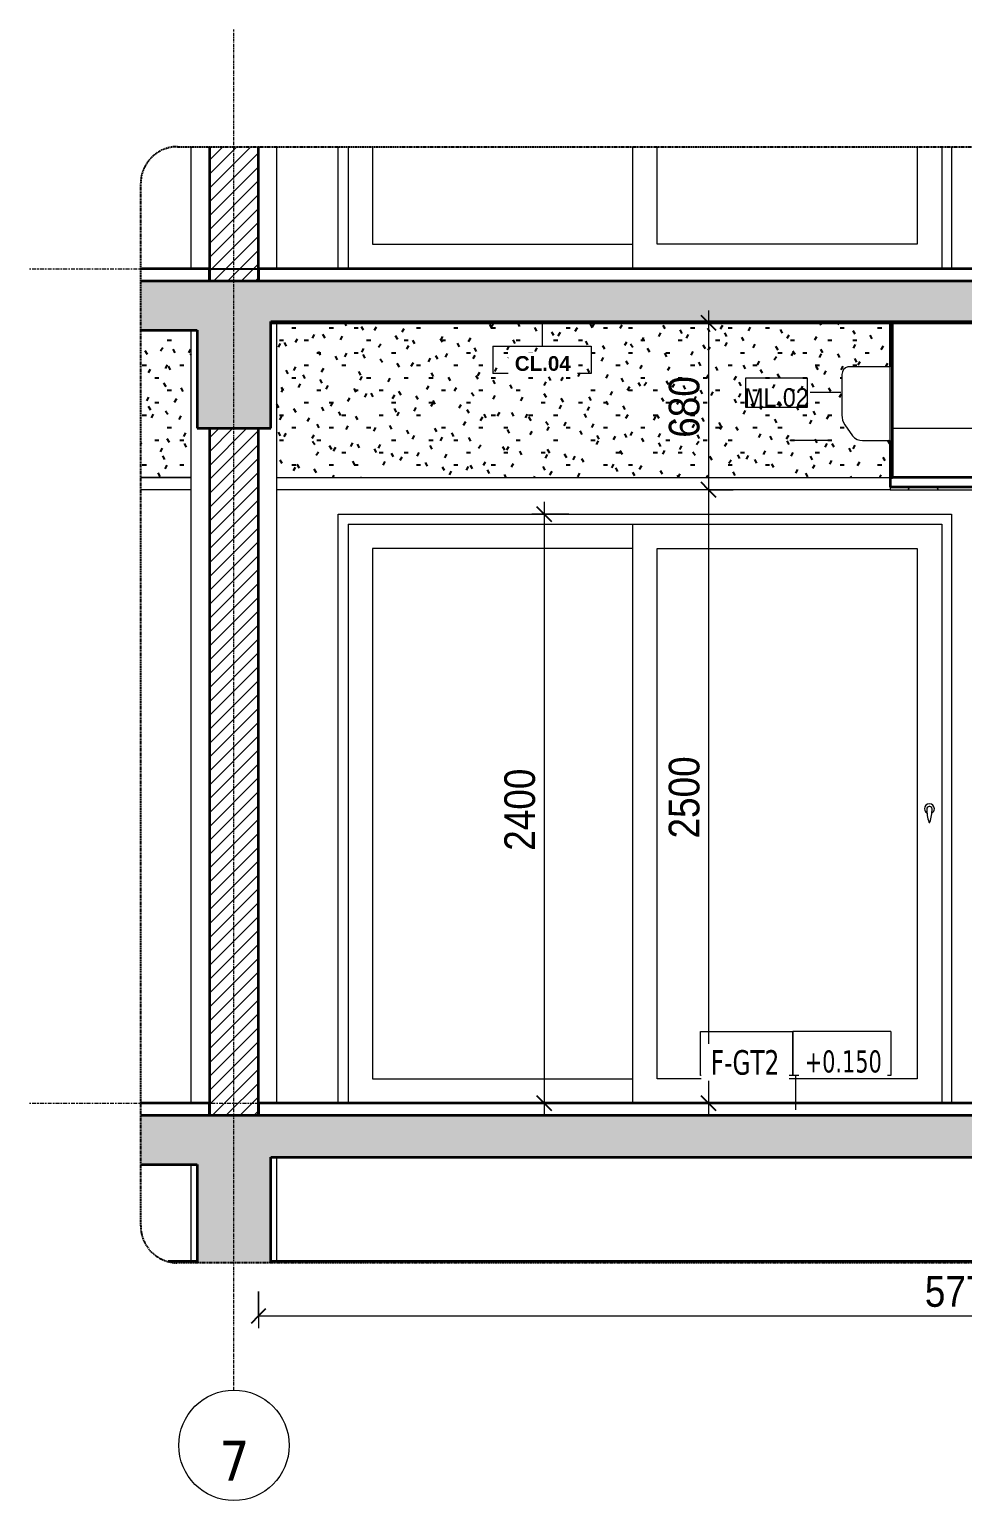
# Model space of a CAD drawing. Header units: millimetres. Extents: x 66631 to 260610, y 416 to 78637.
# Drawn here: x 133865 to 137668, y 581 to 6575 of the extents above; entities that cross this region are included whole.
import ezdxf

# ---------------------------------------------------------------- set-up
doc = ezdxf.new("R2010")
doc.units = ezdxf.units.MM
for name, pattern in [('Centre', [31.75, 6.35, -4.7625, 15.875, -4.7625]), ('Grid Line', [22.225, 12.7, -3.175, 3.175, -3.175]), ('Hidden', [7.14375, 4.7625, -2.38125])]:
    doc.linetypes.add(name, pattern=pattern)
for name, color, linetype, lineweight in [('0-5', 130, 'Continuous', 5), ('A-ANNO-DIMS', 211, 'Continuous', 9), ('A-ANNO-DIMS-50', 211, 'Continuous', 9), ('A-CLNG', 13, 'Continuous', 18), ('A-CLNG-1', 250, 'Continuous', 35), ('A-CLNG-2', 7, 'Continuous', 18), ('A-CLNG-FNSH-1', 7, 'Continuous', 18), ('A-CLNG-IDEN', 151, 'Continuous', 9), ('A-CLNG-PATT-1', 7, 'Continuous', 18), ('A-CLNG-PATT-2', 31, 'Continuous', 25), ('A-CLNG-PATT-3', 13, 'Continuous', 18), ('A-DETL-GENF', 92, 'Continuous', 18), ('A-DETL-GENF-4', 92, 'Hidden', 25), ('A-DETL-GENF-5', 9, 'Continuous', 18), ('A-DETL-MEDM', 33, 'Continuous', 35), ('A-DOOR', 31, 'Continuous', 18), ('A-DOOR-FRAM-1', 31, 'Continuous', 18), ('A-DOOR-GLAZ-1', 31, 'Continuous', 18), ('A-FLOR-FNSH-1', 250, 'Continuous', 35), ('A-FLOR-IDEN', 11, 'Continuous', 9), ('A-FLOR-LEVL-2', 51, 'Centre', 9), ('A-FLOR-PATT-1', 253, 'Continuous', 18), ('A-WALL', 113, 'Continuous', 18), ('A-WALL-2', 250, 'Continuous', 35), ('A-WALL-PATT-2', 111, 'Continuous', 18), ('M-EQPM', 50, 'Continuous', 18), ('M-EQPM-2', 7, 'Continuous', 18), ('M-EQPM-3', 50, 'Continuous', 25), ('M-EQPM-IDEN', 50, 'Continuous', 9), ('S-BEAM-2', 7, 'Continuous', 18), ('S-COLS-9', 7, 'Continuous', 18), ('S-GRID-1', 1, 'Grid Line', 9), ('S-GRID-IDEN', 1, 'Continuous', 9)]:
    doc.layers.add(name, color=color, linetype=linetype, lineweight=lineweight)
doc.styles.add('Arial_2', font='arial.ttf', dxfattribs={"width": 0.9, "height": 75})
doc.styles.add('Arial_B_3', font='arialbd.ttf', dxfattribs={"height": 60})
doc.styles.add('Tahoma', font='tahoma.ttf', dxfattribs={"width": 0.8, "height": 100})
doc.styles.add('Tahoma_1', font='tahoma.ttf', dxfattribs={"width": 0.8, "height": 90})
doc.styles.add('Tahoma_B', font='tahomabd.ttf', dxfattribs={"height": 162.5})
doc.styles.add('UTM Avo', font='', dxfattribs={"width": 0.9, "height": 125})
doc.styles.get('UTM Avo').set_extended_font_data('UTM Avo')
doc.dimstyles.new('1_Dim_chi_tiet_2_5', dxfattribs={"dimscale": 304.8, "dimtxt": 124.912619, "dimasz": 0.19685, "dimexe": 0.164042, "dimexo": 0.0625, "dimgap": 0.016404, "dimtad": 1, "dimdec": 0, "dimrnd": 5, "dimzin": 0, "dimdsep": 46, "dimtxsty": 'UTM Avo', "dimblk1": 'OBLIQUE', "dimblk2": 'OBLIQUE', "dimsah": 1, "dimcen": 0.09, "dimdle": 0.164042, "dimazin": 0, "dimtfac": 1, "dimtdec": 4, "dimtix": 1, "dimtmove": 0, "dimatfit": 3, "dimfxl": 0.328084, "dimfxlon": 1, "dimtvp": 1, "dimtolj": 1, "dimtzin": 0, "dimarcsym": 2})
pattern_1 = [(50, (73567.88, 15875), (364.368, -31.878), [38.1, -419.1]), (355, (73567.88, 15875), (-70.486, 382.113), [30.48, -335.28]), (100.451, (73598.24, 15872.34), (293.885, 350.233), [32.38, -356.18]), (46.184, (73567.88, 15976.6), (542.158, -84.086), [57.15, -628.65]), (96.636, (73613.05, 15969.6), (474.805, 494.855), [48.57, -534.27]), (351.184, (73567.9, 15976.6), (474.81, 494.85), [45.72, -502.92]), (21, (73618.68, 15951.2), (303.2285, -204.5305), [38.1, -419.1]), (326, (73618.68, 15951.2), (123.604, 368.376), [30.48, -335.28]), (71.451, (73643.95, 15934.16), (426.834, 163.843), [32.38, -356.18]), (37.5, (73567.88, 15875), (6.1766, 169.1102), [3.353, -327.863, 3.353, -337.007, -336.55]), (37.5, (73567.88, 15875), (6.1766, 169.1102), [-671.576, 3.353, -333.197]), (7.5, (73567.88, 15875), (133.639, 200.3615), [3.353, -190.703, 3.353, -320.243, -128.27]), (7.5, (73567.88, 15875), (133.639, 200.3615), [-517.652, 3.353, -124.917]), (327.5, (73454.59, 15875), (271.1818, -11.4584), [3.353, -123.647, 3.353, -392.887, -525.78]), (327.5, (73454.59, 15875), (271.1818, -11.4584), [-523.24, 3.353, -522.427]), (317.5, (73403.8, 15875), (296.2585, 50.853), [3.353, -161.747, 3.353, -259.791, -373.38]), (317.5, (73403.8, 15875), (296.2585, 50.853), [-428.244, 3.353, -370.027]), (45, (73567.88, 15875), (-125.7236, 125.7236), []), (45, (73567.88, 16065.5), (-125.7236, 125.7236), [])]
pattern_2 = [(0, (73567.876, 15875), (203.2, 50.8), [16.764, -135.636, 16.764, -135.636, -812.8]), (0, (73567.876, 15875), (203.2, 50.8), [-304.8, 16.764, -288.036, 16.764, -135.636, -355.6]), (0, (73567.876, 15875), (203.2, 50.8), [-762, 16.764, -84.836, 16.764, -237.236]), (120, (73644.076, 15900.4), (-145.5941, 150.57636), [16.764, -135.636, 16.764, -135.636, -812.8]), (120, (73644.076, 15900.4), (-145.5941, 150.57636), [-304.8, 16.764, -288.036, 16.764, -135.636, -355.6]), (120, (73644.076, 15900.4), (-145.5941, 150.57636), [-762, 16.764, -84.836, 16.764, -237.236]), (240, (73669.476, 16002), (-57.6059, -201.37636), [16.764, -135.636, 16.764, -135.636, -812.8]), (240, (73669.476, 16002), (-57.6059, -201.37636), [-304.8, 16.764, -288.036, 16.764, -135.636, -355.6]), (240, (73669.476, 16002), (-57.6059, -201.37636), [-762, 16.764, -84.836, 16.764, -237.236])]
pattern_3 = [(45, (139113.61, 15875), (-28.28427, 28.28427), [])]
pattern_4 = [(50, (139113.6, 15875), (364.368, -31.878), [38.1, -419.1]), (355, (139113.6, 15875), (-70.486, 382.113), [30.48, -335.28]), (100.451, (139143.98, 15872.34), (293.885, 350.233), [32.38, -356.18]), (46.184, (139113.6, 15976.6), (542.158, -84.086), [57.15, -628.65]), (96.636, (139158.8, 15969.6), (474.805, 494.855), [48.57, -534.27]), (351.184, (139113.6, 15976.6), (474.81, 494.85), [45.72, -502.92]), (21, (139164.4, 15951.2), (303.2285, -204.5305), [38.1, -419.1]), (326, (139164.4, 15951.2), (123.604, 368.376), [30.48, -335.28]), (71.451, (139189.68, 15934.16), (426.834, 163.843), [32.38, -356.18]), (37.5, (139113.61, 15875), (6.1766, 169.1102), [3.353, -327.863, 3.353, -337.007, -336.55]), (37.5, (139113.61, 15875), (6.1766, 169.1102), [-671.576, 3.353, -333.197]), (7.5, (139113.61, 15875), (133.6389, 200.3615), [3.353, -190.703, 3.353, -320.243, -128.27]), (7.5, (139113.61, 15875), (133.6389, 200.3615), [-517.652, 3.353, -124.917]), (327.5, (139000.33, 15875), (271.1818, -11.4584), [3.353, -123.647, 3.353, -392.887, -525.78]), (327.5, (139000.33, 15875), (271.1818, -11.4584), [-523.24, 3.353, -522.427]), (317.5, (138949.53, 15875), (296.2585, 50.853), [3.353, -161.747, 3.353, -259.791, -373.38]), (317.5, (138949.53, 15875), (296.2585, 50.853), [-428.244, 3.353, -370.027]), (45, (139113.61, 15875), (-125.7236, 125.7236), []), (45, (139113.61, 16065.5), (-125.7236, 125.7236), [])]

# ---------------------------------------------------------------- blocks, each defined once
blk = doc.blocks.new('NCV_TKTC_KET CAU_rvt-6-TKCS_CĂN HỘ LOẠI 1B - MẶT CẮT 5')
at = {"layer": 'A-FLOR-PATT-1'}
h = blk.add_hatch(dxfattribs=at)
h.set_pattern_fill('FP_16', color=256, style=0, pattern_type=2)
h.set_pattern_definition(pattern_1)
h.paths.add_polyline_path([(73327.6, 5380), (74052.6, 5380), (74052.6, 5385), (69302.6, 5385), (69302.6, 5380), (73233.7, 5380)])
h = blk.add_hatch(dxfattribs=at)
h.set_pattern_fill('FP_16', color=256, style=0, pattern_type=2)
h.set_pattern_definition(pattern_1)
h.paths.add_polyline_path([(73327.6, 5380), (74052.6, 5380), (74052.6, 5385), (69302.6, 5385), (69302.6, 5380), (73233.7, 5380)])
at = {"layer": 'A-FLOR-FNSH-1'}
blk.add_line((69302.6, 5380), (74052.6, 5380), dxfattribs=at)
at = {"layer": 'S-BEAM-2'}
blk.add_line((71837.6, 4950), (72227.6, 4950), dxfattribs=at)
at = {"layer": 'S-COLS-9'}
for p, q in [((68977.6, 5600), (68977.6, 6097.5)), ((69327.6, 5600), (69327.6, 6097.5)), ((68977.6, 2200), (68977.6, 5350)), ((69327.6, 2200), (69327.6, 5380)), ((69327.6, 1555), (69327.6, 1980)), ((68977.6, 1555), (68977.6, 1950))]:
    blk.add_line(p, q, dxfattribs=at)
blk = doc.blocks.new('NCV_TKTC_TANG 2_rvt-5-TKCS_CĂN HỘ LOẠI 1B - MẶT CẮT 5')
at = {"layer": 'A-FLOR-FNSH-1'}
for p, q in [((69052.6, 5600), (68772.6, 5600)), ((69052.6, 5550), (69052.6, 5600)), ((75552.6, 5600), (69252.5, 5600)), ((69252.5, 5600), (69252.5, 5550))]:
    blk.add_line(p, q, dxfattribs=at)
blk = doc.blocks.new('CL_01-VÁCH DỰNG THẠCH CAO CĂN HỘ LOẠI 1-11B - CL_01-VÁCH DỰNG THẠCH CAO CĂN HỘ LOẠI 1-11-821613-TKCS_CĂN HỘ LOẠI 1B - MẶT CẮT 5')
at = {"layer": 'A-CLNG-PATT-2'}
h = blk.add_hatch(dxfattribs=at)
h.set_pattern_fill('FP_17', color=256, style=0, pattern_type=2)
h.set_pattern_definition(pattern_2)
h.paths.add_polyline_path([(68772.564287, 4750), (68977.564287, 4750), (68977.564287, 5350), (68772.564287, 5350), (68772.564287, 4950)])
at = {"layer": 'A-CLNG-2'}
blk.add_line((68977.564287, 4750), (68772.564287, 4750), dxfattribs=at)
blk = doc.blocks.new('CL_01-VÁCH DỰNG THẠCH CAO CĂN HỘ LOẠI 1-11D - CL_01-VÁCH DỰNG THẠCH CAO CĂN HỘ LOẠI 1-11-821661-TKCS_CĂN HỘ LOẠI 1B - MẶT CẮT 5')
at = {"layer": 'A-CLNG-PATT-2'}
h = blk.add_hatch(dxfattribs=at)
h.set_pattern_fill('FP_17', color=256, style=0, pattern_type=2)
h.set_pattern_definition(pattern_2)
h.paths.add_polyline_path([(69327.6, 4750), (71827.6, 4750), (71827.6, 4900), (71715.2, 4900), (71703.6, 4901.3), (71692.6, 4905), (71682.6, 4911.1), (71674.2, 4919.1), (71642.2, 4964.8), (71633.6, 4983.6), (71630.2, 5004.1), (71630.2, 5170), (71631.8, 5178.2), (71635.4, 5185.7), (71640.8, 5192.1), (71647.6, 5197), (71655.4, 5200), (71827.6, 5200), (71827.6, 5380), (69327.6, 5380), (69327.6, 4950)])
at = {"layer": 'A-CLNG-1'}
for p, q in [((71837.6, 5380), (71827.6, 5380)), ((71827.6, 5380), (71827.6, 5200)), ((71837.6, 4750), (71837.6, 5380)), ((71827.6, 4900), (71827.6, 4750)), ((71827.6, 4750), (71837.6, 4750))]:
    blk.add_line(p, q, dxfattribs=at)
blk = doc.blocks.new('Air_Conditioner_on_wall_20381 - Air_Conditioner_on_wall_20381-806652-TKCS_CĂN HỘ LOẠI 1B - MẶT CẮT 5')
at = {"layer": 'M-EQPM-2'}
for p, q in [((71630.2, 5170), (71630.2, 5004.1)), ((71827.6, 5200), (71655.4, 5200)), ((71827.6, 4900), (71827.6, 5200)), ((71642.2, 4964.8), (71674.2, 4919.1)), ((71448.4, 4900), (71418.5, 4900)), ((71448.4, 4900), (71418.5, 4900)), ((71576.7, 4900), (71418.5, 4900)), ((71448.4, 4900), (71418.5, 4900)), ((71448.4, 4900), (71418.5, 4900)), ((71576.7, 4900), (71418.5, 4900)), ((71448.4, 4900), (71418.5, 4900)), ((71448.4, 4900), (71418.5, 4900)), ((71576.7, 4900), (71418.5, 4900)), ((71448.4, 4900), (71418.5, 4900)), ((71448.4, 4900), (71418.5, 4900)), ((71576.7, 4900), (71418.5, 4900)), ((71715.2, 4900), (71827.6, 4900))]:
    blk.add_line(p, q, dxfattribs=at)
for centre, radius, start, end in [((71663.3, 5167.8), 33.1, 103.79441, 176.20559), ((71709.5, 5006.8), 79.3, 181.97392, 211.97392), ((71715.2, 4953.6), 53.6, 220.01668, 269.98332)]:
    blk.add_arc(centre, radius, start, end, dxfattribs=at)
blk = doc.blocks.new('NCV_TKTC_TANG 1_rvt-5-TKCS_CĂN HỘ LOẠI 1B - MẶT CẮT 5')
at = {"layer": 'A-CLNG-PATT-1'}
h = blk.add_hatch(dxfattribs=at)
h.set_pattern_fill('FP_19', color=256, style=0, pattern_type=2)
h.set_pattern_definition([(0, (73567.88, 15875), (406.4, 101.6), [16.764, -288.036, 16.764, -288.036, -1625.6]), (0, (73567.88, 15875), (406.4, 101.6), [-609.6, 16.764, -592.836, 16.764, -288.036, -711.2]), (0, (73567.88, 15875), (406.4, 101.6), [-1524, 16.764, -186.436, 16.764, -491.236]), (120, (73720.28, 15925.8), (-291.1882, 301.1527), [16.764, -288.036, 16.764, -288.036, -1625.6]), (120, (73720.28, 15925.8), (-291.1882, 301.1527), [-609.6, 16.764, -592.836, 16.764, -288.036, -711.2]), (120, (73720.28, 15925.8), (-291.1882, 301.1527), [-1524, 16.764, -186.436, 16.764, -491.236]), (240, (73771.08, 16129), (-115.2118, -402.7527), [16.764, -288.036, 16.764, -288.036, -1625.6]), (240, (73771.08, 16129), (-115.2118, -402.7527), [-609.6, 16.764, -592.836, 16.764, -288.036, -711.2]), (240, (73771.08, 16129), (-115.2118, -402.7527), [-1524, 16.764, -186.436, 16.764, -491.236])])
h.paths.add_polyline_path([(72077.6, 4700), (72227.6, 4700), (72227.6, 4710), (71827.6, 4710), (71827.6, 4700), (71952.8, 4700)])
at = {"layer": 'A-CLNG-1'}
for p, q in [((72177.9, 4750), (71827.6, 4750)), ((71827.6, 4750), (71827.6, 4710)), ((72227.6, 4710), (71827.6, 4710))]:
    blk.add_line(p, q, dxfattribs=at)
at = {"layer": 'A-CLNG-2'}
for p, q in [((68772.6, 4750), (68977.6, 4750)), ((69327.6, 4750), (71827.6, 4750)), ((68977.6, 4700), (68772.6, 4700)), ((71827.6, 4700), (69327.6, 4700))]:
    blk.add_line(p, q, dxfattribs=at)
at = {"layer": 'A-CLNG-FNSH-1'}
for p, q in [((71827.6, 4710), (71827.6, 4700)), ((71827.6, 4700), (72227.6, 4700))]:
    blk.add_line(p, q, dxfattribs=at)
at = {"layer": 'A-FLOR-FNSH-1'}
for p, q in [((69052.6, 2200), (68772.6, 2200)), ((69052.6, 2150), (69052.6, 2200)), ((75027.6, 2200), (69252.6, 2200)), ((69252.6, 2200), (69252.6, 2150))]:
    blk.add_line(p, q, dxfattribs=at)
at = {"layer": 'A-CLNG'}
for name in ['CL_01-VÁCH DỰNG THẠCH CAO CĂN HỘ LOẠI 1-11B - CL_01-VÁCH DỰNG THẠCH CAO CĂN HỘ LOẠI 1-11-821613-TKCS_CĂN HỘ LOẠI 1B - MẶT CẮT 5', 'CL_01-VÁCH DỰNG THẠCH CAO CĂN HỘ LOẠI 1-11D - CL_01-VÁCH DỰNG THẠCH CAO CĂN HỘ LOẠI 1-11-821661-TKCS_CĂN HỘ LOẠI 1B - MẶT CẮT 5']:
    blk.add_blockref(name, (0, 0), dxfattribs=at)
at = {"layer": 'M-EQPM'}
blk.add_blockref('Air_Conditioner_on_wall_20381 - Air_Conditioner_on_wall_20381-806652-TKCS_CĂN HỘ LOẠI 1B - MẶT CẮT 5', (0, 0), dxfattribs=at)
blk = doc.blocks.new('DEG_02-DEG_03 - DEG_02-2500x2400mm-CỬA ĐI 02 CÁNH TRƯỢT-625766-TKCS_CĂN HỘ LOẠI 1B - MẶT CẮT 5')
at = {"layer": 'A-DOOR'}
for p, q in [((70777.6, 4560), (70777.6, 2200)), ((70877.6, 4460), (71937.6, 4460)), ((70877.6, 2300), (70877.6, 4460)), ((71937.6, 4460), (71937.6, 2300)), ((71937.6, 2300), (70877.6, 2300))]:
    blk.add_line(p, q, dxfattribs=at)
at = {"layer": 'A-DOOR', "flags": 128}
blk.add_lwpolyline([(71989.1, 3408.7), (71988.4, 3408.7), (71986.9, 3408.7), (71986.1, 3408.7), (71986.1, 3408.7)], dxfattribs=at)
at = {"layer": 'A-DOOR'}
for centre, radius, start, end in [((71987.6, 3400), 20, 0, 180), ((71987.6, 3400), 20, 180, 240), ((71986.1, 3399.2), 9.45, 90, 180), ((72141.4, 3399.2), 164.8, 180, 199.13397), ((71989.1, 3399.2), 9.45, 0, 90), ((71833.8, 3399.2), 164.8, 340.86603, 0), ((71987.6, 3400), 20, 300, 0), ((71987.9, 3346), 2.34, 199.13397, 261.03098), ((71987.2, 3346), 2.34, 278.96902, 340.86603)]:
    blk.add_arc(centre, radius, start, end, dxfattribs=at)
at = {"layer": 'A-DOOR-FRAM-1'}
for p, q in [((69617.6, 4560), (69617.6, 2200)), ((69617.6, 4560), (72037.6, 4560)), ((72037.6, 4560), (72037.6, 2200))]:
    blk.add_line(p, q, dxfattribs=at)
at = {"layer": 'A-DOOR-GLAZ-1'}
for p, q in [((69717.6, 4460), (69717.6, 2300)), ((70777.6, 4460), (69717.6, 4460)), ((69717.6, 2300), (70777.6, 2300))]:
    blk.add_line(p, q, dxfattribs=at)
blk = doc.blocks.new('DEG_02-DEG_03 - DEG_02-2500x2400mm-CỬA ĐI 02 CÁNH TRƯỢT-V79-TKCS_CĂN HỘ LOẠI 1B - MẶT CẮT 5')
at = {"layer": 'A-DOOR'}
for p, q in [((70777.6, 6097.5), (70777.6, 5600)), ((70877.6, 5700), (70877.6, 6097.5)), ((71937.6, 6097.5), (71937.6, 5700)), ((71937.6, 5700), (70877.6, 5700))]:
    blk.add_line(p, q, dxfattribs=at)
at = {"layer": 'A-DOOR-FRAM-1'}
for p, q in [((69617.6, 6097.5), (69617.6, 5600)), ((72037.6, 6097.5), (72037.6, 5600))]:
    blk.add_line(p, q, dxfattribs=at)
at = {"layer": 'A-DOOR-GLAZ-1'}
for p, q in [((69717.6, 6097.5), (69717.6, 5700)), ((69717.6, 5700), (70777.6, 5700))]:
    blk.add_line(p, q, dxfattribs=at)
blk = doc.blocks.new('TKTC_XREF_251221_MB TANG 2-7 - TKTC_XREF_251221_MB TANG 2-7-2039446-TKCS_CĂN HỘ LOẠI 1B - MẶT CẮT 5')
at = {"layer": 'M-EQPM-3'}
blk.add_line((68772.6, 5600), (74627.6, 5600), dxfattribs=at)
blk = doc.blocks.new('BORDER VIEW - BORDER VIEW-2576918-TKCS_CĂN HỘ LOẠI 1B - MẶT CẮT 5')
at = {"layer": 'A-DETL-GENF-4'}
for p, q in [((68922.6, 6097.5), (77577.6, 6097.5)), ((68772.6, 1700), (68772.6, 5947.5)), ((77577.6, 1550), (68922.6, 1550))]:
    blk.add_line(p, q, dxfattribs=at)
for centre, start, end in [((68922.6, 5947.5), 90, 180), ((68922.6, 1700), 180, 270)]:
    blk.add_arc(centre, 150, start, end, dxfattribs=at)
blk = doc.blocks.new('Grid - M_Grid Head - Circle-353313-TKCS_CĂN HỘ LOẠI 1B - MẶT CẮT 5')
at = {"layer": 'S-GRID-IDEN'}
blk.add_circle((69152.6, 806.2), 225, dxfattribs=at)
blk = doc.blocks.new('DIMBLOCK98-TKCS_CĂN HỘ LOẠI 1B - MẶT CẮT 5')
at = {"layer": 'A-ANNO-DIMS-50'}
for p, q in [((134798.3, 1433.3), (134798.3, 1283.3)), ((134798.3, 1333.3), (134798.3, 1433.3)), ((140573.3, 1433.3), (140573.3, 1283.3)), ((140573.3, 1333.3), (140573.3, 1433.3)), ((134798.3, 1333.3), (140573.3, 1333.3))]:
    blk.add_line(p, q, dxfattribs=at)
at = {"layer": 'A-ANNO-DIMS-50', "lineweight": 25}
for p, q in [((134798.3, 1333.3), (134768.3, 1303.3)), ((134798.3, 1333.3), (134828.3, 1363.3)), ((140573.3, 1333.3), (140543.3, 1303.3)), ((140573.3, 1333.3), (140603.3, 1363.3))]:
    blk.add_line(p, q, dxfattribs=at)
at = {"layer": 'A-ANNO-DIMS-50', "color": 0, "insert": (137514.6, 1495.7), "char_height": 125, "width": 410.824, "attachment_point": 1, "line_spacing_factor": 1.110334, "style": 'UTM Avo'}
blk.add_mtext('5775', dxfattribs=at)
blk = doc.blocks.new('_Oblique')
at = {"color": 0, "linetype": 'ByBlock', "lineweight": -2}
blk.add_line((-0.5, -0.5), (0.5, 0.5), dxfattribs=at)
blk = doc.blocks.new('DIMBLOCK103-TKCS_CĂN HỘ LOẠI 1B - MẶT CẮT 5')
at = {"layer": 'A-ANNO-DIMS-50', "lineweight": 25}
for p, q in [((135962.9, 4600), (135932.9, 4630)), ((135962.9, 4600), (135992.9, 4570)), ((135962.9, 2200), (135932.9, 2230)), ((135962.9, 2200), (135992.9, 2170))]:
    blk.add_line(p, q, dxfattribs=at)
at = {"layer": 'A-ANNO-DIMS-50'}
for p, q in [((135962.9, 4650), (135962.9, 2150)), ((136062.9, 4600), (135912.9, 4600)), ((135962.9, 4600), (136062.9, 4600)), ((136062.9, 2200), (135912.9, 2200)), ((135962.9, 2200), (136062.9, 2200))]:
    blk.add_line(p, q, dxfattribs=at)
at = {"layer": 'A-ANNO-DIMS-50', "color": 0, "insert": (135800.5, 3228.8), "char_height": 125, "width": 410.824, "attachment_point": 1, "rotation": 90, "line_spacing_factor": 1.110334, "style": 'UTM Avo'}
blk.add_mtext('2400', dxfattribs=at)
blk = doc.blocks.new('M_ME Tag - Boxed-4073756-TKCS_CĂN HỘ LOẠI 1B - MẶT CẮT 5')
at = {"layer": 'M-EQPM-IDEN'}
for p, q in [((71239.6, 5035.4), (71239.6, 5155.4)), ((71239.6, 5155.4), (71489.6, 5155.4)), ((71489.6, 5155.4), (71489.6, 5035.4)), ((71489.6, 5035.4), (71239.6, 5035.4))]:
    blk.add_line(p, q, dxfattribs=at)
blk = doc.blocks.new('DIMBLOCK104-TKCS_CĂN HỘ LOẠI 1B - MẶT CẮT 5')
at = {"layer": 'A-ANNO-DIMS-50', "lineweight": 25}
for p, q in [((136633.1, 5380), (136603.1, 5410)), ((136633.1, 5380), (136663.1, 5350)), ((136633.1, 4700), (136603.1, 4730)), ((136633.1, 4700), (136663.1, 4670))]:
    blk.add_line(p, q, dxfattribs=at)
at = {"layer": 'A-ANNO-DIMS-50'}
for p, q in [((136633.1, 5430), (136633.1, 4700)), ((136733.1, 5380), (136583.1, 5380)), ((136633.1, 5380), (136733.1, 5380)), ((136733.1, 4700), (136583.1, 4700)), ((136633.1, 4700), (136733.1, 4700))]:
    blk.add_line(p, q, dxfattribs=at)
at = {"layer": 'A-ANNO-DIMS-50', "color": 0, "insert": (136470.7, 4911.6), "char_height": 125, "width": 308.118, "attachment_point": 1, "rotation": 90, "line_spacing_factor": 1.110334, "style": 'UTM Avo'}
blk.add_mtext('680', dxfattribs=at)
blk = doc.blocks.new('DIMBLOCK105-TKCS_CĂN HỘ LOẠI 1B - MẶT CẮT 5')
at = {"layer": 'A-ANNO-DIMS-50'}
for p, q in [((136733.1, 4700), (136583.1, 4700)), ((136633.1, 4700), (136633.1, 2150)), ((136633.1, 4700), (136733.1, 4700)), ((136733.1, 2200), (136583.1, 2200)), ((136633.1, 2200), (136733.1, 2200))]:
    blk.add_line(p, q, dxfattribs=at)
at = {"layer": 'A-ANNO-DIMS-50', "lineweight": 25}
for p, q in [((136633.1, 4700), (136603.1, 4730)), ((136633.1, 4700), (136663.1, 4670)), ((136633.1, 2200), (136603.1, 2230)), ((136633.1, 2200), (136663.1, 2170))]:
    blk.add_line(p, q, dxfattribs=at)
at = {"layer": 'A-ANNO-DIMS-50', "color": 0, "insert": (136470.7, 3278.8), "char_height": 125, "width": 410.824, "attachment_point": 1, "rotation": 90, "line_spacing_factor": 1.110334, "style": 'UTM Avo'}
blk.add_mtext('2500', dxfattribs=at)
blk = doc.blocks.new('M_Ceiling Tag w Height - M_Ceiling Tag-4076437-TKCS_CĂN HỘ LOẠI 1B - MẶT CẮT 5')
at = {"layer": 'A-CLNG-IDEN'}
for p, q in [((70208, 5285.1), (70208, 5173.9)), ((70208, 5285.1), (70609.2, 5285.1)), ((70609.2, 5285.1), (70609.2, 5173.9)), ((70609.2, 5173.9), (70208, 5173.9))]:
    blk.add_line(p, q, dxfattribs=at)
blk = doc.blocks.new('TAG SAN - TTG - TAG FFL-4075299-TKCS_CĂN HỘ LOẠI 1B - MẶT CẮT 5')
at = {"layer": 'A-FLOR-IDEN'}
for p, q in [((71054.5, 2313.7), (71054.5, 2492.5)), ((71054.5, 2492.5), (71430.5, 2492.5)), ((71430.5, 2492.5), (71430.5, 2313.7)), ((71830.5, 2492.5), (71430.5, 2492.5)), ((71430.5, 2313.7), (71430.5, 2492.5)), ((71830.5, 2492.5), (71830.5, 2313.7)), ((71430.5, 2313.7), (71054.5, 2313.7)), ((71830.5, 2313.7), (71430.5, 2313.7))]:
    blk.add_line(p, q, dxfattribs=at)

msp = doc.modelspace()

# ---------------------------------------------------------------- hatches: boundary and pattern name
at = {"layer": 'A-CLNG-PATT-3'}
h = msp.add_hatch(dxfattribs=at)
h.set_pattern_fill('FP_19', color=256, style=0, pattern_type=2)
h.set_pattern_definition([(0, (139113.61, 15875), (406.4, 101.6), [16.764, -288.036, 16.764, -288.036, -1625.6]), (0, (139113.61, 15875), (406.4, 101.6), [-609.6, 16.764, -592.836, 16.764, -288.036, -711.2]), (0, (139113.61, 15875), (406.4, 101.6), [-1524, 16.764, -186.436, 16.764, -491.236]), (120, (139266.01, 15925.8), (-291.1882, 301.1527), [16.764, -288.036, 16.764, -288.036, -1625.6]), (120, (139266.01, 15925.8), (-291.1882, 301.1527), [-609.6, 16.764, -592.836, 16.764, -288.036, -711.2]), (120, (139266.01, 15925.8), (-291.1882, 301.1527), [-1524, 16.764, -186.436, 16.764, -491.236]), (240, (139316.81, 16129), (-115.2118, -402.7527), [16.764, -288.036, 16.764, -288.036, -1625.6]), (240, (139316.81, 16129), (-115.2118, -402.7527), [-609.6, 16.764, -592.836, 16.764, -288.036, -711.2]), (240, (139316.81, 16129), (-115.2118, -402.7527), [-1524, 16.764, -186.436, 16.764, -491.236])])
h.paths.add_polyline_path([(134468.3, 1550), (134548.4, 1550), (134548.4, 1555), (134433.9, 1554.5)])
h.paths.add_polyline_path([(143068.2, 1550), (143124.5, 1550.2), (143161.3, 1555), (143048.4, 1555), (143048.4, 1550)])
h.paths.add_polyline_path([(134848.4, 1550), (138123.3, 1550), (138123.3, 1555), (134848.4, 1554.6)])
at = {"layer": 'A-DETL-GENF-5'}
h = msp.add_hatch(dxfattribs=at)
h.set_pattern_fill('FP_16', color=256, style=0, pattern_type=2)
h.set_pattern_definition(pattern_4)
h.paths.add_polyline_path([(134848.4, 4950), (134848.4, 5385), (139598.4, 5385), (139598.4, 5150), (139798.4, 5150), (139798.4, 5380), (140573.4, 5380), (140573.4, 5330), (142748.4, 5330), (142748.4, 4950), (143048.4, 4950), (143048.4, 5350), (143273.3, 5350), (143273.3, 5500), (141198.2, 5500), (141198.2, 5550), (134318.3, 5550), (134318.3, 5350), (134548.4, 5350), (134548.4, 4950), (134798.3, 4950)])
h = msp.add_hatch(dxfattribs=at)
h.set_pattern_fill('FP_16', color=256, style=0, pattern_type=2)
h.set_pattern_definition(pattern_4)
h.paths.add_polyline_path([(143007.4, 1550), (143048.4, 1550), (143048.4, 1950), (143273.3, 1950), (143273.3, 2100), (140673.3, 2100), (140673.3, 2150), (134318.3, 2150), (134318.3, 1950), (134548.4, 1950), (134548.4, 1550), (134848.4, 1550), (134848.4, 1980), (139598.4, 1980), (139598.4, 1750), (139798.4, 1750), (139798.4, 1980), (140573.4, 1980), (140573.4, 1930), (141273.4, 1930), (141273.6, 1750), (141473.3, 1750), (141473.6, 1930), (142748.4, 1930), (142748.4, 1550), (142923.3, 1550)])
at = {"layer": 'A-WALL-PATT-2'}
h = msp.add_hatch(dxfattribs=at)
h.set_pattern_fill('FP_15', color=256, style=0, pattern_type=2)
h.set_pattern_definition(pattern_3)
h.paths.add_polyline_path([(134598.3, 5550), (134798.3, 5550), (134798.3, 6097.5), (134598.3, 6097.5)])
h = msp.add_hatch(dxfattribs=at)
h.set_pattern_fill('FP_15', color=256, style=0, pattern_type=2)
h.set_pattern_definition(pattern_3)
h.paths.add_polyline_path([(134796.4, 2150), (134798.3, 2150), (134798.3, 4950), (134598.3, 4950), (134598.3, 2150)])

# ---------------------------------------------------------------- linework, layer by layer
at = {"layer": 'A-CLNG-1'}
for p, q in [((134548.4, 1555), (134430.3, 1555)), ((138123.3, 1555), (134848.4, 1555))]:
    msp.add_line(p, q, dxfattribs=at)
at = {"layer": 'A-CLNG-IDEN'}
msp.add_line((135954.3, 5377.1), (135954.3, 5285.1), dxfattribs=at)
at = {"layer": 'A-DETL-MEDM'}
for p, q in [((141198.2, 5550), (134318.3, 5550)), ((134318.3, 5350), (134548.4, 5350)), ((134548.4, 5350), (134548.4, 4950)), ((134848.4, 4950), (134848.4, 5385)), ((134848.4, 5385), (139598.4, 5385)), ((134548.4, 4950), (134848.4, 4950)), ((140673.3, 2150), (134318.3, 2150)), ((134848.4, 1550), (134848.4, 1980)), ((134848.4, 1980), (139598.4, 1980)), ((134318.3, 1950), (134548.4, 1950)), ((134548.4, 1950), (134548.4, 1550))]:
    msp.add_line(p, q, dxfattribs=at)
at = {"layer": 'A-FLOR-IDEN'}
msp.add_line((136988.2, 2173.4), (136988.2, 2313.7), dxfattribs=at)
at = {"layer": 'A-FLOR-LEVL-2'}
for p, q in [((133864.6, 5600), (143913.9, 5600)), ((133864.6, 2200), (143913.9, 2200))]:
    msp.add_line(p, q, dxfattribs=at)
at = {"layer": 'A-WALL'}
for p, q in [((135123.3, 5600), (135123.3, 6097.5)), ((137623.3, 6097.5), (137623.3, 5600)), ((135123.3, 2200), (135123.3, 4600)), ((135123.3, 4600), (137623.3, 4600)), ((137623.3, 4600), (137623.3, 2200))]:
    msp.add_line(p, q, dxfattribs=at)
at = {"layer": 'A-WALL-2'}
for p, q in [((134598.3, 6097.5), (134598.3, 5550)), ((134798.3, 5550), (134798.3, 6097.5)), ((134598.3, 4950), (134598.3, 2150)), ((134798.3, 2150), (134798.3, 4950))]:
    msp.add_line(p, q, dxfattribs=at)
at = {"layer": 'M-EQPM-IDEN'}
msp.add_line((137172.7, 5095.4), (137046.8, 5095.4), dxfattribs=at)
at = {"layer": 'S-GRID-1'}
for p, q in [((134698.3, 5325.3), (134698.3, 6575.3)), ((134698.3, 2281.2), (134698.3, 5325.3)), ((134698.3, 1031.2), (134698.3, 2281.2))]:
    msp.add_line(p, q, dxfattribs=at)

# ---------------------------------------------------------------- block references
at = {"layer": '0-5'}
for name in ['NCV_TKTC_TANG 2_rvt-5-TKCS_CĂN HỘ LOẠI 1B - MẶT CẮT 5', 'NCV_TKTC_KET CAU_rvt-6-TKCS_CĂN HỘ LOẠI 1B - MẶT CẮT 5', 'NCV_TKTC_TANG 1_rvt-5-TKCS_CĂN HỘ LOẠI 1B - MẶT CẮT 5']:
    msp.add_blockref(name, (65545.7, 0), dxfattribs=at)
at = {"layer": 'A-CLNG-IDEN'}
msp.add_blockref('M_Ceiling Tag w Height - M_Ceiling Tag-4076437-TKCS_CĂN HỘ LOẠI 1B - MẶT CẮT 5', (65545.7, 0), dxfattribs=at)
at = {"layer": 'A-DETL-GENF'}
msp.add_blockref('BORDER VIEW - BORDER VIEW-2576918-TKCS_CĂN HỘ LOẠI 1B - MẶT CẮT 5', (65545.7, 0), dxfattribs=at)
at = {"layer": 'A-DOOR'}
for name in ['DEG_02-DEG_03 - DEG_02-2500x2400mm-CỬA ĐI 02 CÁNH TRƯỢT-V79-TKCS_CĂN HỘ LOẠI 1B - MẶT CẮT 5', 'DEG_02-DEG_03 - DEG_02-2500x2400mm-CỬA ĐI 02 CÁNH TRƯỢT-625766-TKCS_CĂN HỘ LOẠI 1B - MẶT CẮT 5']:
    msp.add_blockref(name, (65545.7, 0), dxfattribs=at)
at = {"layer": 'A-FLOR-IDEN'}
msp.add_blockref('TAG SAN - TTG - TAG FFL-4075299-TKCS_CĂN HỘ LOẠI 1B - MẶT CẮT 5', (65545.7, 0), dxfattribs=at)
at = {"layer": 'M-EQPM'}
msp.add_blockref('TKTC_XREF_251221_MB TANG 2-7 - TKTC_XREF_251221_MB TANG 2-7-2039446-TKCS_CĂN HỘ LOẠI 1B - MẶT CẮT 5', (65545.7, 0), dxfattribs=at)
at = {"layer": 'M-EQPM-IDEN'}
msp.add_blockref('M_ME Tag - Boxed-4073756-TKCS_CĂN HỘ LOẠI 1B - MẶT CẮT 5', (65545.7, 0), dxfattribs=at)
at = {"layer": 'S-GRID-IDEN'}
msp.add_blockref('Grid - M_Grid Head - Circle-353313-TKCS_CĂN HỘ LOẠI 1B - MẶT CẮT 5', (65545.7, 0), dxfattribs=at)

# ---------------------------------------------------------------- texts
at = {"layer": 'M-EQPM-IDEN', "insert": (136909.7, 5075.5), "char_height": 75, "width": 270.9, "attachment_point": 5, "line_spacing_factor": 0.936439, "style": 'Arial_2'}
msp.add_mtext('\\pt22.5,45,67.5,90,112.5,135,157.5,180,202.5,225,247.5,270,292.5,315,337.5,360,382.5,405,427.5,450,472.5,495,517.5,540,562.5,585,607.5,630,652.5,675,697.5,720;ML.02', dxfattribs=at)

# ---------------------------------------------------------------- dimensions: what is measured, and where the dimension line sits
at = {"layer": 'A-ANNO-DIMS'}
for base, p1, p2, override, picture, middle in [((136633.1, 4700), (136733.1, 5380), (136733.1, 4700), {"dimpost": '<>', "dimfxl": 680}, 'DIMBLOCK104-TKCS_CĂN HỘ LOẠI 1B - MẶT CẮT 5', (136563.4, 5040)), ((136633.1, 2200), (136733.1, 4700), (136733.1, 2200), {"dimpost": '<>', "dimfxl": 2500}, 'DIMBLOCK105-TKCS_CĂN HỘ LOẠI 1B - MẶT CẮT 5', (136563.4, 3450)), ((135962.9, 2200), (136062.9, 4600), (136062.9, 2200), {"dimpost": '<>', "dimfxl": 2400}, 'DIMBLOCK103-TKCS_CĂN HỘ LOẠI 1B - MẶT CẮT 5', (135893.2, 3400))]:
    dim = msp.add_linear_dim(base=base, p1=p1, p2=p2, angle=90, dimstyle='1_Dim_chi_tiet_2_5', override=override, dxfattribs=at)
    dim.commit()
    dim.dimension.update_dxf_attribs({"geometry": picture, "text_midpoint": middle})
dim = msp.add_linear_dim(base=(140573.3, 1333.3), p1=(134798.3, 1433.3), p2=(140573.3, 1433.3), dimstyle='1_Dim_chi_tiet_2_5', override={"dimpost": '<>', "dimfxl": 5775}, dxfattribs=at)
dim.commit()
dim.dimension.update_dxf_attribs({"geometry": 'DIMBLOCK98-TKCS_CĂN HỘ LOẠI 1B - MẶT CẮT 5', "text_midpoint": (137685.8, 1401.9)})

# ---------------------------------------------------------------- next in the draw order: texts
at = {"layer": 'A-CLNG-IDEN', "insert": (135957.1, 5213.8), "char_height": 60, "width": 251.5, "attachment_point": 5, "line_spacing_factor": 0.936439, "style": 'Arial_B_3', "bg_fill": 3, "box_fill_scale": 1.25, "bg_fill_color": 256, "bg_fill_true_color": 13158600, "bg_fill_transparency": 0}
msp.add_mtext('\\pt634.9998,1270.0002,1905,2539.9998,3175.0002,3810,4444.9998,5080.0002,5715,6349.9998,6985.0002,7620,8254.9998,8890.0002,9525,10159.9998,10795.0002,11430,12064.9998,12700.0002,13335,13969.9998,14605.0002,15240,15874.9998,16510.0002,17145,17779.9998,18415.0002,19050,19684.9998,20320.0002;CL.04', dxfattribs=at)
at = {"layer": 'A-FLOR-IDEN', "attachment_point": 5, "line_spacing_factor": 0.996129, "bg_fill": 3, "box_fill_scale": 1.25, "bg_fill_color": 256, "bg_fill_true_color": 13158600, "bg_fill_transparency": 0}
for s, insert, char_height, width, style in [('\\pt4,8,12,16,20,24,28,32,36,40,44,48,52,56,60,64,68,72,76,80,84,88,92,96,100,104,108,112,116,120,124,128;F-GT2', (136781.8, 2365.5), 100, 306.8, 'Tahoma'), ('\\pt3.9996,8.0001,11.9997,16.0002,19.9998,24.0003,27.9999,32.0004,36,39.9996,44.0001,47.9997,52.0002,55.9998,60.0003,63.9999,68.0004,72,75.9996,80.0001,83.9997,88.0002,91.9998,96.0003,99.9999,104.0004,108,111.9996,116.0001,119.9997,124.0002,127.9998;+0.150', (137182, 2369.5), 90, 314.8, 'Tahoma_1')]:
    msp.add_mtext(s, dxfattribs=dict(at, insert=insert, char_height=char_height, width=width, style=style))
at = {"layer": 'S-GRID-IDEN', "insert": (134700.6, 743.7), "char_height": 162.5, "width": 145.5, "attachment_point": 5, "line_spacing_factor": 0.996129, "style": 'Tahoma_B', "bg_fill": 3, "box_fill_scale": 1.25, "bg_fill_color": 256, "bg_fill_true_color": 13158600, "bg_fill_transparency": 0}
msp.add_mtext('\\pt634.99962,1269.99925,1905.0005,2540.00013,3174.99975,3809.99937,4445.00062,5080.00025,5714.99987,6349.9995,6985.00075,7620.00037,8255,8889.99962,9524.99925,10160.0005,10795.00013,11429.99975,12064.99938,12700.00063,13335.00025,13969.99988,14604.9995,15240.00075,15875.00038,16510,17144.99963,17779.99925,18415.0005,19050.00013,19684.99975,20319.99938;7', dxfattribs=at)

doc.saveas('drawing.dxf')
